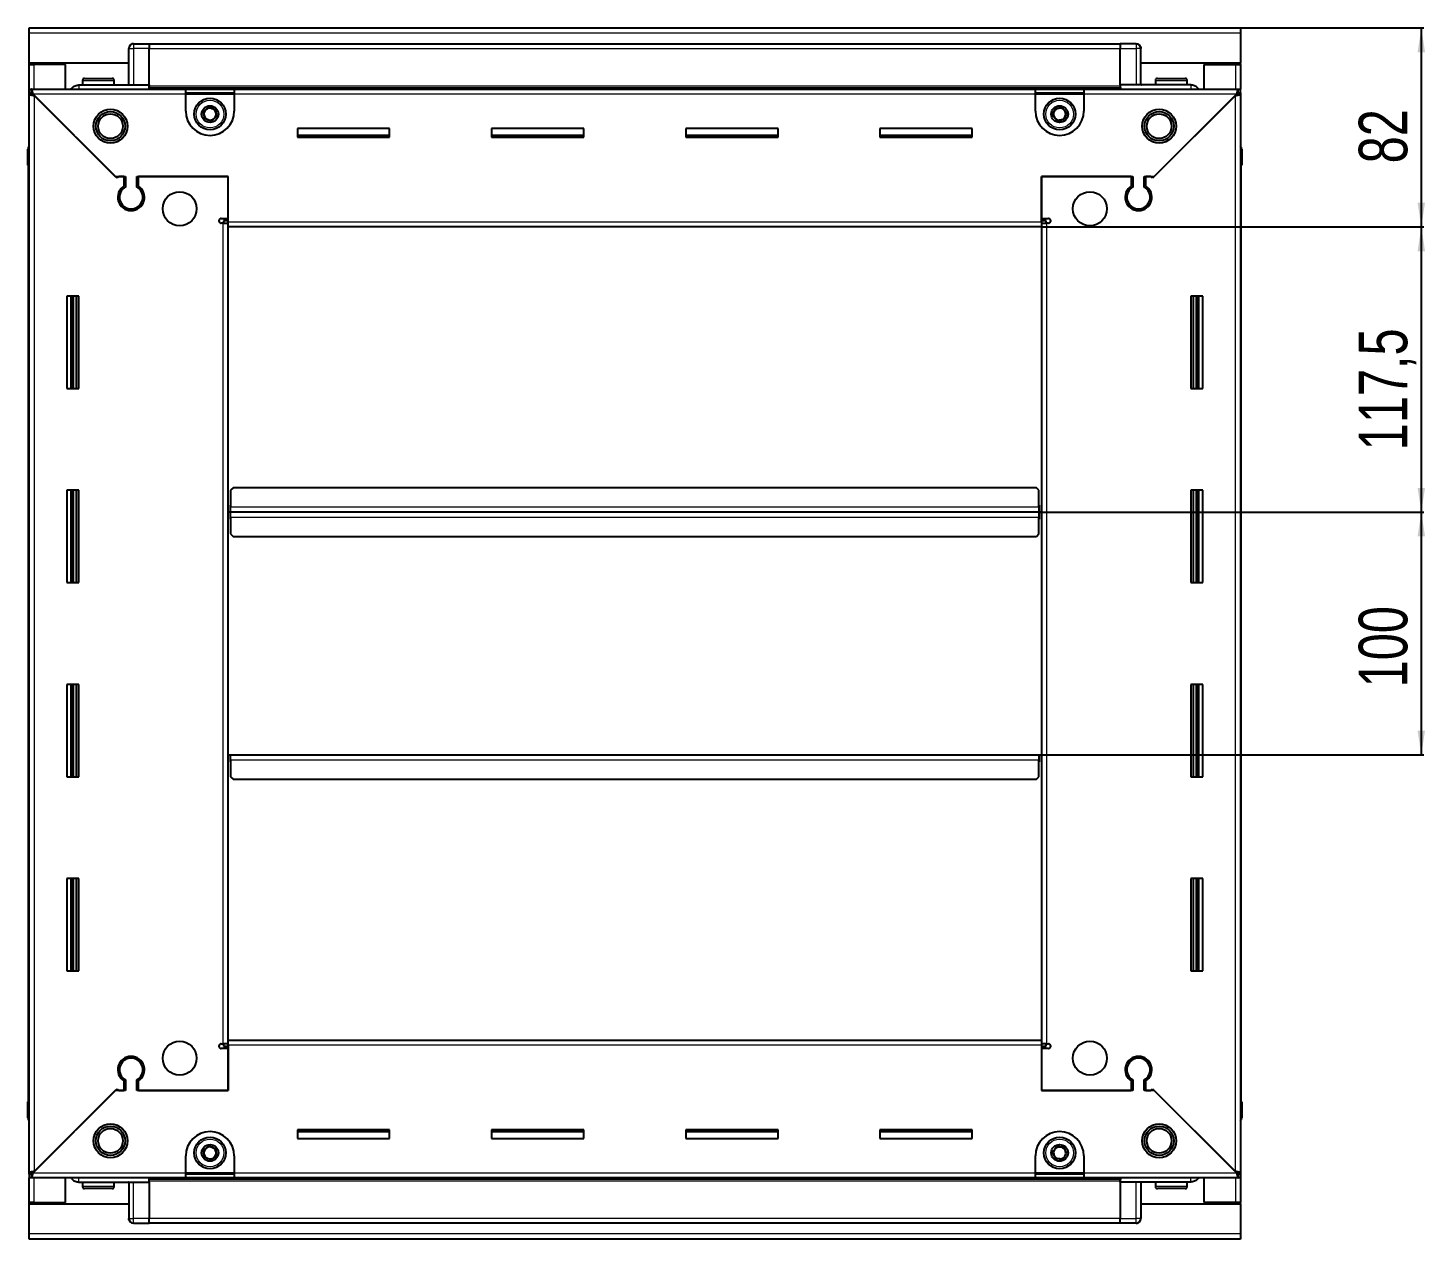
# Model space of a CAD drawing. Header units: millimetres. Extents: x 927 to 3772, y -669 to 1535.
# Drawn here: x 3196 to 3772, y 899 to 1398 of the extents above; entities that cross this region are included whole.
import ezdxf

# ---------------------------------------------------------------- set-up
doc = ezdxf.new("R2010")
doc.units = ezdxf.units.MM
doc.layers.add('FORMAT', color=7, linetype='Continuous')
doc.styles.add('SLDTEXTSTYLE0', font='TXT', dxfattribs={"width": 0.75})
doc.dimstyles.new('SLDDIMSTYLE0', dxfattribs={"dimtxt": 20, "dimasz": 10, "dimexe": 0, "dimexo": 0.0625, "dimgap": 5, "dimtad": 2, "dimdec": 1, "dimrnd": 1e-09, "dimzin": 12, "dimdsep": 46, "dimtxsty": 'SLDTEXTSTYLE0', "dimsah": 1, "dimcen": 0.09, "dimadec": 0, "dimazin": 3, "dimtfac": 1, "dimtofl": 0, "dimtmove": 0, "dimatfit": 3, "dimfxl": 0, "dimfrac": 2, "dimtolj": 1, "dimtzin": 12, "dimarcsym": 0})

# ---------------------------------------------------------------- blocks, each defined once
blk = doc.blocks.new('_D_5')
at = {"layer": 'FORMAT'}
for p, q in [((3695.59, 1397.66), (3771.08, 1397.66)), ((3770.08, 1397.66), (3770.08, 1315.66)), ((3613.59, 1315.66), (3771.08, 1315.66))]:
    blk.add_line(p, q, dxfattribs=at)
for points in [[(3770.08, 1397.66), (3768.54, 1387.66), (3771.62, 1387.66)], [(3770.08, 1315.66), (3771.62, 1325.66), (3768.54, 1325.66)]]:
    blk.add_solid(points, dxfattribs=at)
at = {"layer": 'FORMAT', "insert": (3744.3, 1341.88), "char_height": 20, "attachment_point": 1, "rotation": 90, "style": 'SLDTEXTSTYLE0'}
blk.add_mtext('82', dxfattribs=at)
blk = doc.blocks.new('_D_6')
at = {"layer": 'FORMAT'}
for p, q in [((3613.59, 1315.66), (3771.08, 1315.66)), ((3770.08, 1315.66), (3770.08, 1198.16)), ((3612.59, 1198.16), (3771.08, 1198.16))]:
    blk.add_line(p, q, dxfattribs=at)
for points in [[(3770.08, 1315.66), (3768.54, 1305.66), (3771.62, 1305.66)], [(3770.08, 1198.16), (3771.62, 1208.16), (3768.54, 1208.16)]]:
    blk.add_solid(points, dxfattribs=at)
at = {"layer": 'FORMAT', "insert": (3744.3, 1223.66), "char_height": 20, "attachment_point": 1, "rotation": 90, "style": 'SLDTEXTSTYLE0'}
blk.add_mtext('117,5', dxfattribs=at)
blk = doc.blocks.new('_D_7')
at = {"layer": 'FORMAT'}
for p, q in [((3612.59, 1198.16), (3771.08, 1198.16)), ((3770.08, 1198.16), (3770.08, 1098.16)), ((3612.59, 1098.16), (3771.08, 1098.16))]:
    blk.add_line(p, q, dxfattribs=at)
for points in [[(3770.08, 1198.16), (3768.54, 1188.16), (3771.62, 1188.16)], [(3770.08, 1098.16), (3771.62, 1108.16), (3768.54, 1108.16)]]:
    blk.add_solid(points, dxfattribs=at)
at = {"layer": 'FORMAT', "insert": (3744.3, 1125.99), "char_height": 20, "attachment_point": 1, "rotation": 90, "style": 'SLDTEXTSTYLE0'}
blk.add_mtext('100', dxfattribs=at)

msp = doc.modelspace()

# ---------------------------------------------------------------- linework, layer by layer
at = {"color": 7, "linetype": 'Continuous', "lineweight": 25}
for p, q in [((3196.58, 1395.56), (3196.58, 1397.66)), ((3196.58, 1397.66), (3695.58, 1397.66)), ((3196.58, 1383.16), (3196.58, 1395.56)), ((3695.58, 1397.66), (3695.58, 1395.56)), ((3695.58, 1395.56), (3695.58, 1383.16)), ((3237.58, 1374.16), (3237.58, 1389.16)), ((3238.26, 1390.66), (3238.26, 1390.66)), ((3239.58, 1391.16), (3246.08, 1391.16)), ((3239.58, 1391.16), (3246.08, 1391.16)), ((3246.08, 1391.16), (3246.08, 1391.16)), ((3246.08, 1391.16), (3246.08, 1391.16)), ((3246.08, 1391.16), (3246.08, 1389.16)), ((3646.08, 1391.01), (3246.08, 1391.01)), ((3246.08, 1374.16), (3246.08, 1389.16)), ((3646.08, 1391.16), (3646.08, 1391.16)), ((3652.58, 1391.16), (3646.08, 1391.16)), ((3652.58, 1391.16), (3646.08, 1391.16)), ((3646.08, 1391.16), (3646.08, 1389.16)), ((3646.08, 1374.16), (3646.08, 1389.16)), ((3654.58, 1389.16), (3654.58, 1389.16)), ((3654.58, 1374.16), (3654.58, 1389.16)), ((3237.58, 1383.16), (3196.58, 1383.16)), ((3196.58, 1382.66), (3196.58, 1383.16)), ((3196.58, 1372.41), (3196.58, 1382.66)), ((3196.58, 1382.66), (3198.68, 1382.66)), ((3198.08, 1382.66), (3198.08, 1383.16)), ((3211.58, 1382.66), (3198.68, 1382.66)), ((3211.58, 1372.41), (3211.58, 1382.66)), ((3695.58, 1383.16), (3654.58, 1383.16)), ((3680.58, 1382.66), (3693.48, 1382.66)), ((3680.58, 1372.41), (3680.58, 1382.66)), ((3693.48, 1382.66), (3695.58, 1382.66)), ((3694.08, 1382.66), (3694.08, 1383.16)), ((3695.58, 1382.66), (3695.58, 1383.16)), ((3695.58, 1382.66), (3695.58, 1372.41)), ((3218.58, 1376.06), (3218.58, 1374.16)), ((3219.38, 1376.86), (3230.78, 1376.86)), ((3231.58, 1374.16), (3231.58, 1376.06)), ((3660.58, 1376.06), (3660.58, 1374.16)), ((3661.38, 1376.86), (3672.78, 1376.86)), ((3673.58, 1374.16), (3673.58, 1376.06)), ((3196.58, 1370.91), (3196.58, 1372.41)), ((3196.58, 1372.41), (3197.58, 1372.41)), ((3196.58, 1370.41), (3196.58, 1370.91)), ((3196.58, 1370.91), (3197.58, 1370.91)), ((3196.58, 925.91), (3196.58, 1370.41)), ((3198.08, 1370.41), (3196.58, 1370.41)), ((3197.58, 1370.91), (3197.58, 1372.41)), ((3197.58, 1372.41), (3261.08, 1372.41)), ((3198.18, 1370.31), (3232.08, 1336.41)), ((3232.78, 1335.71), (3198.68, 1369.81)), ((3217.08, 1374.16), (3246.08, 1374.16)), ((3246.01, 1372.41), (3246.08, 1374.13)), ((3246.08, 1374.16), (3246.08, 1373.66)), ((3246.08, 1373.01), (3646.08, 1373.01)), ((3261.08, 1370.31), (3261.08, 1372.41)), ((3261.08, 1372.41), (3281.08, 1372.41)), ((3261.08, 1370.91), (3281.08, 1370.91)), ((3261.08, 1363.41), (3261.08, 1370.31)), ((3281.08, 1372.41), (3611.08, 1372.41)), ((3281.08, 1372.41), (3281.08, 1370.31)), ((3281.08, 1370.31), (3281.08, 1363.41)), ((3611.08, 1370.31), (3611.08, 1372.41)), ((3611.08, 1372.41), (3631.08, 1372.41)), ((3611.08, 1370.91), (3631.08, 1370.91)), ((3611.08, 1363.41), (3611.08, 1370.31)), ((3631.08, 1372.41), (3694.58, 1372.41)), ((3631.08, 1372.41), (3631.08, 1370.31)), ((3631.08, 1370.31), (3631.08, 1363.41)), ((3646.08, 1374.16), (3646.08, 1373.66)), ((3675.08, 1374.16), (3646.08, 1374.16)), ((3646.08, 1374.13), (3646.16, 1372.41)), ((3693.48, 1369.81), (3659.38, 1335.71)), ((3660.08, 1336.41), (3693.98, 1370.31)), ((3694.08, 1370.41), (3695.58, 1370.41)), ((3694.58, 1370.91), (3694.58, 1372.41)), ((3694.58, 1372.41), (3695.58, 1372.41)), ((3694.58, 1370.91), (3695.58, 1370.91)), ((3695.58, 1370.91), (3695.58, 1372.41)), ((3695.58, 1370.91), (3695.58, 1370.41)), ((3695.58, 1370.41), (3695.58, 925.91)), ((3345.08, 1356.16), (3307.08, 1356.16)), ((3307.08, 1356.16), (3307.08, 1352.66)), ((3345.08, 1353.41), (3307.08, 1353.41)), ((3307.08, 1352.66), (3345.08, 1352.66)), ((3345.08, 1352.66), (3345.08, 1356.16)), ((3425.08, 1356.16), (3387.08, 1356.16)), ((3387.08, 1356.16), (3387.08, 1352.66)), ((3425.08, 1353.41), (3387.08, 1353.41)), ((3387.08, 1352.66), (3425.08, 1352.66)), ((3425.08, 1352.66), (3425.08, 1356.16)), ((3505.08, 1356.16), (3467.08, 1356.16)), ((3467.08, 1356.16), (3467.08, 1352.66)), ((3505.08, 1353.41), (3467.08, 1353.41)), ((3467.08, 1352.66), (3505.08, 1352.66)), ((3505.08, 1352.66), (3505.08, 1356.16)), ((3585.08, 1356.16), (3547.08, 1356.16)), ((3547.08, 1356.16), (3547.08, 1352.66)), ((3585.08, 1353.41), (3547.08, 1353.41)), ((3547.08, 1352.66), (3585.08, 1352.66)), ((3585.08, 1352.66), (3585.08, 1356.16)), ((3196.08, 1347.66), (3196.08, 1341.16)), ((3196.08, 1341.16), (3196.08, 1347.66)), ((3695.58, 1348.98), (3695.58, 1348.98)), ((3696.08, 1347.66), (3696.08, 1341.16)), ((3696.08, 1341.16), (3696.08, 1347.66)), ((3196.08, 1341.16), (3196.08, 1341.16)), ((3196.58, 1341.16), (3196.08, 1341.16)), ((3196.23, 1341.16), (3196.23, 955.16)), ((3695.58, 1341.16), (3696.08, 1341.16)), ((3695.93, 955.16), (3695.93, 1341.16)), ((3696.08, 1341.16), (3696.08, 1341.16)), ((3696.08, 1341.16), (3696.08, 1341.16)), ((3232.08, 1336.41), (3236.28, 1336.41)), ((3233.48, 1336.41), (3232.78, 1335.71)), ((3235.58, 1336.41), (3233.48, 1336.41)), ((3235.58, 1336.41), (3235.58, 1332.52)), ((3236.28, 1336.41), (3236.28, 1332.12)), ((3240.88, 1336.41), (3278.58, 1336.41)), ((3240.88, 1332.12), (3240.88, 1336.41)), ((3241.58, 1332.52), (3241.58, 1336.41)), ((3278.58, 1336.41), (3241.58, 1336.41)), ((3278.58, 1317.76), (3278.58, 1336.41)), ((3278.58, 1319.16), (3278.58, 1336.41)), ((3613.58, 1336.41), (3651.28, 1336.41)), ((3613.58, 1317.76), (3613.58, 1336.41)), ((3613.58, 1336.41), (3613.58, 1319.16)), ((3650.58, 1336.41), (3613.58, 1336.41)), ((3650.58, 1336.41), (3650.58, 1332.52)), ((3651.28, 1336.41), (3651.28, 1332.12)), ((3655.88, 1336.41), (3660.08, 1336.41)), ((3655.88, 1332.12), (3655.88, 1336.41)), ((3658.68, 1336.41), (3656.58, 1336.41)), ((3656.58, 1332.52), (3656.58, 1336.41)), ((3659.38, 1335.71), (3658.68, 1336.41)), ((3236.58, 1323.55), (3236.58, 1322.79)), ((3275.73, 1319.16), (3278.58, 1319.16)), ((3278.58, 1318.16), (3276.58, 1318.16)), ((3276.58, 1318.16), (3276.58, 1317.16)), ((3613.58, 1319.16), (3616.43, 1319.16)), ((3615.58, 1318.16), (3613.58, 1318.16)), ((3615.58, 1317.16), (3615.58, 1318.16)), ((3655.58, 1323.55), (3655.58, 1322.79)), ((3276.48, 1317.16), (3275.73, 1317.16)), ((3276.48, 1317.16), (3278.58, 1317.16)), ((3278.58, 1315.66), (3278.58, 1317.76)), ((3613.58, 1315.66), (3278.58, 1315.66)), ((3278.58, 980.66), (3278.58, 1315.66)), ((3613.58, 1317.76), (3613.58, 1315.66)), ((3613.58, 1317.16), (3615.68, 1317.16)), ((3613.58, 1315.66), (3613.58, 980.66)), ((3616.43, 1317.16), (3615.68, 1317.16)), ((3217.08, 1287.16), (3212.08, 1287.16)), ((3212.08, 1287.16), (3212.08, 1249.16)), ((3214.23, 1249.16), (3214.23, 1287.16)), ((3216.02, 1249.16), (3216.02, 1287.16)), ((3216.06, 1249.16), (3216.06, 1287.16)), ((3217.08, 1249.16), (3217.08, 1287.16)), ((3675.08, 1287.16), (3675.08, 1249.16)), ((3680.08, 1287.16), (3675.08, 1287.16)), ((3676.1, 1287.16), (3676.1, 1249.16)), ((3676.14, 1287.16), (3676.14, 1249.16)), ((3677.93, 1287.16), (3677.93, 1249.16)), ((3680.08, 1249.16), (3680.08, 1287.16)), ((3212.08, 1249.16), (3217.08, 1249.16)), ((3675.08, 1249.16), (3680.08, 1249.16)), ((3217.08, 1207.16), (3212.08, 1207.16)), ((3212.08, 1207.16), (3212.08, 1169.16)), ((3214.23, 1169.16), (3214.23, 1207.16)), ((3216.02, 1169.16), (3216.02, 1207.16)), ((3216.06, 1169.16), (3216.06, 1207.16)), ((3217.08, 1169.16), (3217.08, 1207.16)), ((3280.58, 1208.16), (3279.58, 1207.16)), ((3279.58, 1207.16), (3279.58, 1200.26)), ((3611.58, 1208.16), (3280.58, 1208.16)), ((3612.58, 1207.16), (3611.58, 1208.16)), ((3612.58, 1200.26), (3612.58, 1207.16)), ((3675.08, 1207.16), (3675.08, 1169.16)), ((3680.08, 1207.16), (3675.08, 1207.16)), ((3676.1, 1207.16), (3676.1, 1169.16)), ((3676.14, 1207.16), (3676.14, 1169.16)), ((3677.93, 1207.16), (3677.93, 1169.16)), ((3680.08, 1169.16), (3680.08, 1207.16)), ((3279.33, 1198.16), (3278.58, 1198.16)), ((3279.58, 1201.01), (3279.33, 1201.01)), ((3279.33, 1201.01), (3279.33, 1198.16)), ((3279.33, 1198.16), (3279.33, 1195.31)), ((3279.58, 1198.16), (3279.58, 1200.26)), ((3612.58, 1198.16), (3279.58, 1198.16)), ((3279.58, 1196.06), (3279.58, 1198.16)), ((3612.83, 1201.01), (3612.58, 1201.01)), ((3612.58, 1200.26), (3612.58, 1198.16)), ((3612.58, 1198.16), (3612.58, 1196.06)), ((3612.83, 1198.16), (3612.83, 1201.01)), ((3613.58, 1198.16), (3612.83, 1198.16)), ((3612.83, 1195.31), (3612.83, 1198.16)), ((3279.33, 1195.31), (3279.58, 1195.31)), ((3279.58, 1196.06), (3279.58, 1189.16)), ((3612.58, 1189.16), (3612.58, 1196.06)), ((3612.58, 1195.31), (3612.83, 1195.31)), ((3279.58, 1189.16), (3280.58, 1188.16)), ((3280.58, 1188.16), (3611.58, 1188.16)), ((3611.58, 1188.16), (3612.58, 1189.16)), ((3212.08, 1169.16), (3217.08, 1169.16)), ((3675.08, 1169.16), (3680.08, 1169.16)), ((3217.08, 1127.16), (3212.08, 1127.16)), ((3212.08, 1127.16), (3212.08, 1089.16)), ((3214.23, 1089.16), (3214.23, 1127.16)), ((3216.02, 1089.16), (3216.02, 1127.16)), ((3216.06, 1089.16), (3216.06, 1127.16)), ((3217.08, 1089.16), (3217.08, 1127.16)), ((3675.08, 1127.16), (3675.08, 1089.16)), ((3680.08, 1127.16), (3675.08, 1127.16)), ((3676.1, 1127.16), (3676.1, 1089.16)), ((3676.14, 1127.16), (3676.14, 1089.16)), ((3677.93, 1127.16), (3677.93, 1089.16)), ((3680.08, 1089.16), (3680.08, 1127.16)), ((3278.58, 1098.16), (3279.33, 1098.16)), ((3279.33, 1098.16), (3279.33, 1095.31)), ((3279.33, 1095.31), (3279.58, 1095.31)), ((3279.58, 1098.16), (3612.58, 1098.16)), ((3279.58, 1096.06), (3279.58, 1098.16)), ((3279.58, 1096.06), (3279.58, 1089.16)), ((3612.58, 1098.16), (3612.58, 1096.06)), ((3612.58, 1089.16), (3612.58, 1096.06)), ((3612.58, 1095.31), (3612.83, 1095.31)), ((3612.83, 1095.31), (3612.83, 1098.16)), ((3612.83, 1098.16), (3613.58, 1098.16)), ((3212.08, 1089.16), (3217.08, 1089.16)), ((3279.58, 1089.16), (3280.58, 1088.16)), ((3280.58, 1088.16), (3611.58, 1088.16)), ((3611.58, 1088.16), (3612.58, 1089.16)), ((3675.08, 1089.16), (3680.08, 1089.16)), ((3217.08, 1047.16), (3212.08, 1047.16)), ((3212.08, 1047.16), (3212.08, 1009.16)), ((3214.23, 1009.16), (3214.23, 1047.16)), ((3216.02, 1009.16), (3216.02, 1047.16)), ((3216.06, 1009.16), (3216.06, 1047.16)), ((3217.08, 1009.16), (3217.08, 1047.16)), ((3675.08, 1047.16), (3675.08, 1009.16)), ((3680.08, 1047.16), (3675.08, 1047.16)), ((3676.1, 1047.16), (3676.1, 1009.16)), ((3676.14, 1047.16), (3676.14, 1009.16)), ((3677.93, 1047.16), (3677.93, 1009.16)), ((3680.08, 1009.16), (3680.08, 1047.16)), ((3212.08, 1009.16), (3217.08, 1009.16)), ((3675.08, 1009.16), (3680.08, 1009.16)), ((3275.73, 979.16), (3276.48, 979.16)), ((3278.58, 979.16), (3276.48, 979.16)), ((3276.58, 979.16), (3276.58, 978.16)), ((3278.58, 978.56), (3278.58, 980.66)), ((3278.58, 980.66), (3613.58, 980.66)), ((3278.58, 978.56), (3278.58, 959.91)), ((3613.58, 980.66), (3613.58, 978.56)), ((3615.68, 979.16), (3613.58, 979.16)), ((3613.58, 978.56), (3613.58, 959.91)), ((3615.58, 978.16), (3615.58, 979.16)), ((3615.68, 979.16), (3616.43, 979.16)), ((3236.58, 973.53), (3236.58, 972.77)), ((3278.58, 977.16), (3275.73, 977.16)), ((3276.58, 978.16), (3278.58, 978.16)), ((3278.58, 959.91), (3278.58, 977.16)), ((3613.58, 978.16), (3615.58, 978.16)), ((3613.58, 977.16), (3613.58, 959.91)), ((3616.43, 977.16), (3613.58, 977.16)), ((3655.58, 973.53), (3655.58, 972.77)), ((3235.58, 963.8), (3235.58, 959.91)), ((3236.28, 964.2), (3236.28, 959.91)), ((3240.88, 959.91), (3240.88, 964.2)), ((3241.58, 959.91), (3241.58, 963.8)), ((3650.58, 963.8), (3650.58, 959.91)), ((3651.28, 964.2), (3651.28, 959.91)), ((3655.88, 959.91), (3655.88, 964.2)), ((3656.58, 959.91), (3656.58, 963.8)), ((3232.08, 959.91), (3198.18, 926.01)), ((3198.68, 926.51), (3232.78, 960.61)), ((3236.28, 959.91), (3232.08, 959.91)), ((3232.78, 960.61), (3233.48, 959.91)), ((3233.48, 959.91), (3235.58, 959.91)), ((3278.58, 959.91), (3240.88, 959.91)), ((3241.58, 959.91), (3278.58, 959.91)), ((3651.28, 959.91), (3613.58, 959.91)), ((3613.58, 959.91), (3650.58, 959.91)), ((3660.08, 959.91), (3655.88, 959.91)), ((3656.58, 959.91), (3658.68, 959.91)), ((3658.68, 959.91), (3659.38, 960.61)), ((3659.38, 960.61), (3693.48, 926.51)), ((3693.98, 926.01), (3660.08, 959.91)), ((3196.08, 948.66), (3196.08, 955.16)), ((3196.08, 955.16), (3196.08, 955.16)), ((3196.08, 955.16), (3196.08, 955.16)), ((3196.08, 955.16), (3196.08, 948.66)), ((3196.58, 955.16), (3196.08, 955.16)), ((3695.58, 955.16), (3696.08, 955.16)), ((3696.08, 955.16), (3696.08, 955.16)), ((3696.08, 948.66), (3696.08, 955.16)), ((3696.08, 955.16), (3696.08, 948.66)), ((3196.58, 947.34), (3196.58, 947.34)), ((3345.08, 943.66), (3307.08, 943.66)), ((3307.08, 943.66), (3307.08, 940.16)), ((3307.08, 942.91), (3345.08, 942.91)), ((3307.08, 940.16), (3345.08, 940.16)), ((3345.08, 940.16), (3345.08, 943.66)), ((3425.08, 943.66), (3387.08, 943.66)), ((3387.08, 943.66), (3387.08, 940.16)), ((3387.08, 942.91), (3425.08, 942.91)), ((3387.08, 940.16), (3425.08, 940.16)), ((3425.08, 940.16), (3425.08, 943.66)), ((3505.08, 943.66), (3467.08, 943.66)), ((3467.08, 943.66), (3467.08, 940.16)), ((3467.08, 942.91), (3505.08, 942.91)), ((3467.08, 940.16), (3505.08, 940.16)), ((3505.08, 940.16), (3505.08, 943.66)), ((3585.08, 943.66), (3547.08, 943.66)), ((3547.08, 943.66), (3547.08, 940.16)), ((3547.08, 942.91), (3585.08, 942.91)), ((3547.08, 940.16), (3585.08, 940.16)), ((3585.08, 940.16), (3585.08, 943.66)), ((3261.08, 926.01), (3261.08, 932.91)), ((3281.08, 932.91), (3281.08, 926.01)), ((3611.08, 926.01), (3611.08, 932.91)), ((3631.08, 932.91), (3631.08, 926.01)), ((3196.58, 925.41), (3196.58, 925.91)), ((3198.08, 925.91), (3196.58, 925.91)), ((3196.58, 925.41), (3196.58, 923.91)), ((3197.58, 925.41), (3196.58, 925.41)), ((3196.58, 913.66), (3196.58, 923.91)), ((3197.58, 923.91), (3196.58, 923.91)), ((3197.58, 925.41), (3197.58, 923.91)), ((3261.08, 923.91), (3197.58, 923.91)), ((3211.58, 913.66), (3211.58, 923.91)), ((3217.08, 922.16), (3246.08, 922.16)), ((3218.58, 922.16), (3218.58, 920.26)), ((3231.58, 920.26), (3231.58, 922.16)), ((3237.58, 922.16), (3237.58, 907.16)), ((3246.08, 922.19), (3246.01, 923.91)), ((3646.08, 923.31), (3246.08, 923.31)), ((3246.08, 922.16), (3246.08, 922.66)), ((3246.08, 922.16), (3246.08, 907.16)), ((3261.08, 923.91), (3261.08, 926.01)), ((3281.08, 925.41), (3261.08, 925.41)), ((3281.08, 923.91), (3261.08, 923.91)), ((3281.08, 926.01), (3281.08, 923.91)), ((3611.08, 923.91), (3281.08, 923.91)), ((3611.08, 923.91), (3611.08, 926.01)), ((3631.08, 925.41), (3611.08, 925.41)), ((3631.08, 923.91), (3611.08, 923.91)), ((3631.08, 926.01), (3631.08, 923.91)), ((3694.58, 923.91), (3631.08, 923.91)), ((3646.16, 923.91), (3646.08, 922.19)), ((3646.08, 922.16), (3646.08, 922.66)), ((3675.08, 922.16), (3646.08, 922.16)), ((3646.08, 922.16), (3646.08, 907.16)), ((3654.58, 922.16), (3654.58, 907.16)), ((3660.58, 922.16), (3660.58, 920.26)), ((3673.58, 920.26), (3673.58, 922.16)), ((3680.58, 913.66), (3680.58, 923.91)), ((3694.08, 925.91), (3695.58, 925.91)), ((3694.58, 925.41), (3694.58, 923.91)), ((3695.58, 925.41), (3694.58, 925.41)), ((3695.58, 923.91), (3694.58, 923.91)), ((3695.58, 925.91), (3695.58, 925.41)), ((3695.58, 925.41), (3695.58, 923.91)), ((3695.58, 923.91), (3695.58, 913.66)), ((3223.16, 919.46), (3219.38, 919.46)), ((3230.78, 919.46), (3223.16, 919.46)), ((3668.37, 919.46), (3661.38, 919.46)), ((3672.78, 919.46), (3668.37, 919.46)), ((3198.68, 913.66), (3196.58, 913.66)), ((3196.58, 913.16), (3196.58, 913.66)), ((3196.58, 900.76), (3196.58, 913.16)), ((3196.58, 913.16), (3237.58, 913.16)), ((3198.08, 913.16), (3198.08, 913.66)), ((3198.68, 913.66), (3211.58, 913.66)), ((3654.58, 913.16), (3695.58, 913.16)), ((3693.48, 913.66), (3680.58, 913.66)), ((3695.58, 913.66), (3693.48, 913.66)), ((3694.08, 913.16), (3694.08, 913.66)), ((3695.58, 913.16), (3695.58, 913.66)), ((3695.58, 913.16), (3695.58, 900.76)), ((3237.58, 907.16), (3237.58, 907.16)), ((3239.58, 905.16), (3246.08, 905.16)), ((3239.58, 905.16), (3246.08, 905.16)), ((3246.08, 905.16), (3246.08, 907.16)), ((3246.08, 905.31), (3646.08, 905.31)), ((3246.08, 905.16), (3246.08, 905.16)), ((3646.08, 905.16), (3646.08, 907.16)), ((3652.58, 905.16), (3646.08, 905.16)), ((3646.08, 905.16), (3646.08, 905.16)), ((3646.08, 905.16), (3646.08, 905.16)), ((3652.58, 905.16), (3646.08, 905.16)), ((3653.9, 905.66), (3653.9, 905.66)), ((3196.58, 898.66), (3196.58, 900.76)), ((3695.58, 898.66), (3196.58, 898.66)), ((3695.58, 900.76), (3695.58, 898.66))]:
    msp.add_line(p, q, dxfattribs=at)
at = {"color": 8, "linetype": 'Continuous', "lineweight": 18}
for p, q in [((3695.58, 1395.56), (3196.58, 1395.56)), ((3237.58, 1389.16), (3239.58, 1389.16)), ((3239.58, 1391.16), (3239.58, 1389.16)), ((3239.58, 1389.16), (3239.58, 1374.16)), ((3246.08, 1389.16), (3239.58, 1389.16)), ((3646.08, 1389.01), (3246.08, 1389.01)), ((3646.08, 1389.16), (3652.58, 1389.16)), ((3652.58, 1391.16), (3652.58, 1389.16)), ((3652.58, 1389.16), (3652.58, 1374.16)), ((3654.58, 1389.16), (3652.58, 1389.16)), ((3198.68, 1382.66), (3198.68, 1383.16)), ((3198.68, 1372.41), (3198.68, 1382.66)), ((3693.48, 1383.16), (3693.48, 1382.66)), ((3693.48, 1382.66), (3693.48, 1372.41)), ((3218.58, 1376.06), (3231.58, 1376.06)), ((3660.58, 1376.06), (3673.58, 1376.06)), ((3261.08, 1370.31), (3198.18, 1370.31)), ((3198.68, 1369.81), (3198.68, 926.51)), ((3646.08, 1373.66), (3246.08, 1373.66)), ((3646.08, 1372.42), (3246.08, 1372.42)), ((3261.08, 1370.31), (3281.08, 1370.31)), ((3611.08, 1370.31), (3281.08, 1370.31)), ((3611.08, 1370.31), (3631.08, 1370.31)), ((3693.98, 1370.31), (3631.08, 1370.31)), ((3693.48, 926.51), (3693.48, 1369.81)), ((3196.58, 1347.66), (3196.08, 1347.66)), ((3695.58, 1347.66), (3696.08, 1347.66)), ((3276.48, 979.16), (3276.48, 1317.16)), ((3278.58, 1317.76), (3613.58, 1317.76)), ((3615.68, 1317.16), (3615.68, 979.16)), ((3213.58, 1287.16), (3213.58, 1249.16)), ((3214.82, 1287.16), (3214.82, 1249.16)), ((3677.34, 1249.16), (3677.34, 1287.16)), ((3678.58, 1249.16), (3678.58, 1287.16)), ((3213.58, 1207.16), (3213.58, 1169.16)), ((3214.82, 1207.16), (3214.82, 1169.16)), ((3677.34, 1169.16), (3677.34, 1207.16)), ((3678.58, 1169.16), (3678.58, 1207.16)), ((3612.58, 1200.26), (3279.58, 1200.26)), ((3279.58, 1196.06), (3612.58, 1196.06)), ((3213.58, 1127.16), (3213.58, 1089.16)), ((3214.82, 1127.16), (3214.82, 1089.16)), ((3677.34, 1089.16), (3677.34, 1127.16)), ((3678.58, 1089.16), (3678.58, 1127.16)), ((3279.58, 1096.06), (3612.58, 1096.06)), ((3213.58, 1047.16), (3213.58, 1009.16)), ((3214.82, 1047.16), (3214.82, 1009.16)), ((3677.34, 1009.16), (3677.34, 1047.16)), ((3678.58, 1009.16), (3678.58, 1047.16)), ((3613.58, 978.56), (3278.58, 978.56)), ((3196.58, 948.66), (3196.08, 948.66)), ((3695.58, 948.66), (3696.08, 948.66)), ((3198.18, 926.01), (3261.08, 926.01)), ((3198.68, 913.66), (3198.68, 923.91)), ((3239.58, 907.16), (3239.58, 922.16)), ((3246.08, 923.89), (3646.08, 923.89)), ((3246.08, 922.66), (3646.08, 922.66)), ((3281.08, 926.01), (3261.08, 926.01)), ((3281.08, 926.01), (3611.08, 926.01)), ((3631.08, 926.01), (3611.08, 926.01)), ((3631.08, 926.01), (3693.98, 926.01)), ((3652.58, 907.16), (3652.58, 922.16)), ((3693.48, 923.91), (3693.48, 913.66)), ((3222.88, 920.26), (3218.58, 920.26)), ((3231.58, 920.26), (3222.88, 920.26)), ((3668.55, 920.26), (3660.58, 920.26)), ((3673.58, 920.26), (3668.55, 920.26)), ((3198.68, 913.16), (3198.68, 913.66)), ((3693.48, 913.66), (3693.48, 913.16)), ((3237.58, 907.16), (3239.58, 907.16)), ((3246.08, 907.16), (3239.58, 907.16)), ((3239.58, 905.16), (3239.58, 907.16)), ((3246.08, 907.31), (3646.08, 907.31)), ((3646.08, 907.16), (3652.58, 907.16)), ((3654.58, 907.16), (3652.58, 907.16)), ((3652.58, 905.16), (3652.58, 907.16)), ((3695.58, 900.76), (3196.58, 900.76))]:
    msp.add_line(p, q, dxfattribs=at)
at = {"color": 7, "linetype": 'Continuous', "lineweight": 25, "flags": 128}
for points in [[(3654.43, 1389.91), (3654.54, 1389.55), (3654.58, 1389.16)], [(3237.73, 906.41), (3237.62, 906.77), (3237.58, 907.16)]]:
    msp.add_lwpolyline(points, dxfattribs=at)
at = {"color": 7, "linetype": 'Continuous', "lineweight": 25}
for centre, radius in [((3230.08, 1357.16), 7), ((3271.08, 1362.16), 6.5), ((3271.08, 1362.16), 3.46), ((3621.08, 1362.16), 6.5), ((3621.08, 1362.16), 3.46), ((3662.08, 1357.16), 7), ((3230.08, 1357.16), 6.02), ((3230.08, 1357.16), 5.1), ((3662.08, 1357.16), 6.03), ((3662.08, 1357.16), 5.1), ((3258.58, 1323.16), 7), ((3633.58, 1323.16), 7), ((3258.58, 973.16), 7), ((3633.58, 973.16), 7), ((3230.08, 939.16), 7), ((3230.08, 939.16), 6.03), ((3230.08, 939.16), 5.1), ((3662.08, 939.16), 7), ((3662.08, 939.16), 6.03), ((3662.08, 939.16), 5.1), ((3271.08, 934.16), 6.5), ((3621.08, 934.16), 6.5), ((3271.08, 934.16), 3.46), ((3621.08, 934.16), 3.46)]:
    msp.add_circle(centre, radius, dxfattribs=at)
at = {"color": 8, "linetype": 'Continuous', "lineweight": 18}
for centre in [(3271.08, 1362.16), (3621.08, 1362.16), (3271.08, 934.16), (3621.08, 934.16)]:
    msp.add_circle(centre, 5.7, dxfattribs=at)
at = {"color": 7, "linetype": 'Continuous', "lineweight": 25}
for centre, radius, start, end in [((3239.58, 1389.16), 2, 90, 180), ((3239.58, 1389.16), 2, 123.94202, 131.40962), ((3239.58, 1389.16), 2, 90, 108.58003), ((3652.58, 1389.16), 2, 0, 90), ((3219.38, 1376.06), 0.8, 90, 180), ((3230.78, 1376.06), 0.8, 0, 90), ((3661.38, 1376.06), 0.8, 90, 180), ((3672.78, 1376.06), 0.8, 0, 90), ((3237.38, 1374.36), 0.2, 270, 0), ((3654.78, 1374.36), 0.2, 180, 270), ((3271.08, 1362.16), 2.5, 74.01559, 134.01559), ((3271.08, 1362.16), 2.5, 14.01559, 74.01559), ((3621.08, 1362.16), 2.5, 100.11158, 160.11158), ((3621.08, 1362.16), 2.5, 40.11158, 100.11158), ((3271.08, 1363.41), 10, 180, 270), ((3271.08, 1362.16), 2.5, 134.01559, 194.01559), ((3271.08, 1362.16), 2.5, 194.01559, 254.01559), ((3271.08, 1362.16), 2.5, 254.01559, 314.01559), ((3271.08, 1363.41), 10, 270, 0), ((3271.08, 1362.16), 2.5, 314.01559, 14.01559), ((3621.08, 1363.41), 10, 180, 270), ((3621.08, 1362.16), 2.5, 160.11158, 220.11158), ((3621.08, 1362.16), 2.5, 220.11158, 280.11158), ((3621.08, 1363.41), 10, 270, 0), ((3621.08, 1362.16), 2.5, 280.11158, 340.11158), ((3621.08, 1362.16), 2.5, 340.11158, 40.11158), ((3198.08, 1347.66), 2, 138.57492, 180), ((3198.08, 1347.66), 2, 138.59038, 180), ((3694.08, 1347.66), 2, 0, 41.39416), ((3238.58, 1327.91), 5.5, 123.05573, 56.94427), ((3238.58, 1327.91), 4.8, 118.63099, 61.36901), ((3653.58, 1327.91), 5.5, 123.05573, 56.94427), ((3653.58, 1327.91), 4.8, 118.63099, 61.36901), ((3275.73, 1318.16), 1, 90, 270), ((3616.43, 1318.16), 1, 270, 90), ((3275.73, 978.16), 1, 90, 270), ((3616.43, 978.16), 1, 270, 90), ((3238.58, 968.41), 5.5, 303.05573, 236.94427), ((3238.58, 968.41), 4.8, 298.63099, 241.36901), ((3653.58, 968.41), 5.5, 303.05573, 236.94427), ((3653.58, 968.41), 4.8, 298.63099, 241.36901), ((3198.08, 948.66), 2, 180, 199.56674), ((3198.08, 948.66), 2, 180, 221.39416), ((3198.08, 948.66), 2, 213.78451, 221.40962), ((3694.08, 948.66), 2, 318.59038, 0), ((3271.08, 932.91), 10, 90, 180), ((3271.08, 932.91), 10, 0, 90), ((3621.08, 932.91), 10, 90, 180), ((3621.08, 932.91), 10, 0, 90), ((3271.08, 934.16), 2.5, 127.47401, 187.47401), ((3271.08, 934.16), 2.5, 187.47401, 247.47401), ((3271.08, 934.16), 2.5, 67.47401, 127.47401), ((3271.08, 934.16), 2.5, 7.47401, 67.47401), ((3271.08, 934.16), 2.5, 307.47401, 7.47401), ((3621.08, 934.16), 2.5, 147.04236, 207.04236), ((3621.08, 934.16), 2.5, 207.04236, 267.04236), ((3621.08, 934.16), 2.5, 87.04236, 147.04236), ((3621.08, 934.16), 2.5, 267.04236, 327.04236), ((3621.08, 934.16), 2.5, 27.04236, 87.04236), ((3621.08, 934.16), 2.5, 327.04236, 27.04236), ((3271.08, 934.16), 2.5, 247.47401, 307.47401), ((3237.38, 921.96), 0.2, 0, 90), ((3654.78, 921.96), 0.2, 90, 180), ((3219.38, 920.26), 0.8, 180, 270), ((3230.78, 920.26), 0.8, 270, 360), ((3661.38, 920.26), 0.8, 180, 270), ((3672.78, 920.26), 0.8, 270, 360), ((3239.58, 907.16), 2, 180, 270), ((3652.58, 907.16), 2, 270, 0), ((3652.58, 907.16), 2, 270, 288.58003), ((3652.58, 907.16), 2, 303.94202, 311.40962)]:
    msp.add_arc(centre, radius, start, end, dxfattribs=at)
for points, knots in [([(3196.58, 1370.41), (3196.61, 1370.36), (3196.66, 1370.27), (3197.05, 1370.14), (3197.61, 1370.01), (3198.19, 1369.9), (3198.55, 1369.83), (3198.68, 1369.81)], [0, 0, 0, 0, 0.230255, 0.448522, 0.666786, 0.88505, 1, 1, 1, 1]), ([(3198.18, 1370.31), (3198.13, 1370.56), (3198.04, 1371.06), (3197.91, 1371.7), (3197.78, 1372.16), (3197.67, 1372.38), (3197.6, 1372.4), (3197.58, 1372.41)], [0, 0, 0, 0, 0.230255, 0.448522, 0.666786, 0.88505, 1, 1, 1, 1]), ([(3213.87, 1372.41), (3213.99, 1372.61), (3214.37, 1373.26), (3215.53, 1373.97), (3216.56, 1374.09), (3217.08, 1374.16)], [0, 0, 0, 0, 0.18225, 0.591125, 1, 1, 1, 1]), ([(3246.08, 1374.16), (3246.08, 1374.12), (3246.08, 1374.05), (3246.08, 1373.43), (3246.08, 1372.87), (3246.08, 1372.49), (3246.08, 1372.48)], [0, 0, 0, 0, 0.330266, 0.660532, 0.990799, 1, 1, 1, 1]), ([(3646.08, 1374.16), (3646.08, 1374.12), (3646.08, 1374.05), (3646.08, 1373.43), (3646.08, 1372.87), (3646.08, 1372.49), (3646.08, 1372.48)], [0, 0, 0, 0, 0.330266, 0.660532, 0.990799, 1, 1, 1, 1]), ([(3678.3, 1372.41), (3678.18, 1372.61), (3677.79, 1373.26), (3676.63, 1373.97), (3675.6, 1374.09), (3675.08, 1374.16)], [0, 0, 0, 0, 0.1822499, 0.5911249, 1, 1, 1, 1]), ([(3693.48, 1369.81), (3693.73, 1369.85), (3694.23, 1369.94), (3694.87, 1370.08), (3695.33, 1370.21), (3695.55, 1370.32), (3695.57, 1370.39), (3695.58, 1370.41)], [0, 0, 0, 0, 0.230255, 0.448522, 0.666786, 0.88505, 1, 1, 1, 1]), ([(3694.58, 1372.41), (3694.53, 1372.38), (3694.44, 1372.33), (3694.31, 1371.94), (3694.18, 1371.38), (3694.07, 1370.8), (3694, 1370.43), (3693.98, 1370.31)], [0, 0, 0, 0, 0.230255, 0.448522, 0.666786, 0.88505, 1, 1, 1, 1]), ([(3268.31, 1362.95), (3268.68, 1363.31), (3269.37, 1363.98), (3270.06, 1364.65), (3270.38, 1364.96)], [0, 0, 0, 0, 0.534686, 1, 1, 1, 1]), ([(3270.38, 1364.96), (3270.88, 1364.82), (3271.8, 1364.55), (3272.73, 1364.29), (3273.16, 1364.16)], [0, 0, 0, 0, 0.534686, 1, 1, 1, 1]), ([(3273.16, 1364.16), (3273.19, 1364.04), (3273.33, 1363.46), (3273.57, 1362.5), (3273.77, 1361.7), (3273.86, 1361.36)], [0, 0, 0, 0, 0.1331247, 0.6370994, 1, 1, 1, 1]), ([(3618.24, 1361.65), (3618.28, 1361.77), (3618.48, 1362.33), (3618.82, 1363.27), (3619.1, 1364.04), (3619.22, 1364.37)], [0, 0, 0, 0, 0.133125, 0.637099, 1, 1, 1, 1]), ([(3619.22, 1364.37), (3619.73, 1364.46), (3620.68, 1364.63), (3621.62, 1364.79), (3622.06, 1364.87)], [0, 0, 0, 0, 0.5346859, 1, 1, 1, 1]), ([(3622.06, 1364.87), (3622.39, 1364.48), (3623.02, 1363.74), (3623.63, 1363.01), (3623.92, 1362.67)], [0, 0, 0, 0, 0.5346859, 1, 1, 1, 1]), ([(3269, 1360.15), (3268.92, 1360.49), (3268.72, 1361.29), (3268.48, 1362.25), (3268.34, 1362.83), (3268.31, 1362.95)], [0, 0, 0, 0, 0.362901, 0.866875, 1, 1, 1, 1]), ([(3271.78, 1359.36), (3271.28, 1359.5), (3270.36, 1359.77), (3269.43, 1360.03), (3269, 1360.15)], [0, 0, 0, 0, 0.534686, 1, 1, 1, 1]), ([(3273.86, 1361.36), (3273.48, 1361.01), (3272.79, 1360.34), (3272.1, 1359.67), (3271.78, 1359.36)], [0, 0, 0, 0, 0.534686, 1, 1, 1, 1]), ([(3620.1, 1359.44), (3619.77, 1359.84), (3619.14, 1360.58), (3618.53, 1361.31), (3618.24, 1361.65)], [0, 0, 0, 0, 0.534686, 1, 1, 1, 1]), ([(3622.94, 1359.95), (3622.43, 1359.86), (3621.48, 1359.69), (3620.54, 1359.52), (3620.1, 1359.44)], [0, 0, 0, 0, 0.534686, 1, 1, 1, 1]), ([(3623.92, 1362.67), (3623.81, 1362.34), (3623.53, 1361.57), (3623.19, 1360.63), (3622.98, 1360.07), (3622.94, 1359.95)], [0, 0, 0, 0, 0.362901, 0.866875, 1, 1, 1, 1]), ([(3268.41, 935.26), (3268.51, 935.34), (3268.99, 935.7), (3269.78, 936.31), (3270.43, 936.81), (3270.71, 937.02)], [0, 0, 0, 0, 0.133125, 0.637099, 1, 1, 1, 1]), ([(3268.79, 932.4), (3268.72, 932.91), (3268.6, 933.87), (3268.47, 934.82), (3268.41, 935.26)], [0, 0, 0, 0, 0.5346859, 1, 1, 1, 1]), ([(3271.46, 931.3), (3270.98, 931.49), (3270.09, 931.86), (3269.2, 932.23), (3268.79, 932.4)], [0, 0, 0, 0, 0.5346859, 1, 1, 1, 1]), ([(3270.71, 937.02), (3271.18, 936.82), (3272.07, 936.45), (3272.96, 936.09), (3273.37, 935.91)], [0, 0, 0, 0, 0.534686, 1, 1, 1, 1]), ([(3273.75, 933.05), (3273.47, 932.84), (3272.82, 932.34), (3272.03, 931.74), (3271.56, 931.37), (3271.46, 931.3)], [0, 0, 0, 0, 0.362901, 0.866875, 1, 1, 1, 1]), ([(3273.37, 935.91), (3273.44, 935.4), (3273.56, 934.45), (3273.69, 933.5), (3273.75, 933.05)], [0, 0, 0, 0, 0.534686, 1, 1, 1, 1]), ([(3618.2, 934.31), (3618.48, 934.74), (3619, 935.55), (3619.53, 936.36), (3619.77, 936.73)], [0, 0, 0, 0, 0.534686, 1, 1, 1, 1]), ([(3619.51, 931.74), (3619.28, 932.2), (3618.84, 933.05), (3618.4, 933.91), (3618.2, 934.31)], [0, 0, 0, 0, 0.534686, 1, 1, 1, 1]), ([(3619.77, 936.73), (3619.89, 936.72), (3620.49, 936.69), (3621.48, 936.64), (3622.31, 936.6), (3622.65, 936.58)], [0, 0, 0, 0, 0.133125, 0.637099, 1, 1, 1, 1]), ([(3623.96, 934.01), (3623.68, 933.58), (3623.16, 932.77), (3622.64, 931.96), (3622.39, 931.59)], [0, 0, 0, 0, 0.534686, 1, 1, 1, 1]), ([(3622.65, 936.58), (3622.89, 936.12), (3623.32, 935.26), (3623.76, 934.41), (3623.96, 934.01)], [0, 0, 0, 0, 0.534686, 1, 1, 1, 1]), ([(3622.39, 931.59), (3622.05, 931.61), (3621.23, 931.65), (3620.23, 931.7), (3619.64, 931.73), (3619.51, 931.74)], [0, 0, 0, 0, 0.362901, 0.866875, 1, 1, 1, 1]), ([(3198.68, 926.51), (3198.43, 926.46), (3197.93, 926.37), (3197.29, 926.24), (3196.83, 926.11), (3196.61, 926), (3196.59, 925.93), (3196.58, 925.91)], [0, 0, 0, 0, 0.230255, 0.448522, 0.666786, 0.88505, 1, 1, 1, 1]), ([(3197.58, 923.91), (3197.63, 923.94), (3197.72, 923.99), (3197.85, 924.38), (3197.98, 924.94), (3198.09, 925.52), (3198.16, 925.88), (3198.18, 926.01)], [0, 0, 0, 0, 0.230255, 0.448522, 0.666786, 0.88505, 1, 1, 1, 1]), ([(3213.87, 923.91), (3213.99, 923.71), (3214.37, 923.06), (3215.53, 922.35), (3216.56, 922.22), (3217.08, 922.16)], [0, 0, 0, 0, 0.1822499, 0.5911249, 1, 1, 1, 1]), ([(3246.08, 922.16), (3246.08, 922.2), (3246.08, 922.27), (3246.08, 922.89), (3246.08, 923.45), (3246.08, 923.82), (3246.08, 923.83)], [0, 0, 0, 0, 0.330267, 0.660534, 0.990802, 1, 1, 1, 1]), ([(3646.08, 922.16), (3646.08, 922.2), (3646.08, 922.27), (3646.08, 922.89), (3646.08, 923.45), (3646.08, 923.82), (3646.08, 923.83)], [0, 0, 0, 0, 0.330267, 0.660534, 0.990802, 1, 1, 1, 1]), ([(3678.3, 923.91), (3678.18, 923.71), (3677.79, 923.06), (3676.63, 922.35), (3675.6, 922.22), (3675.08, 922.16)], [0, 0, 0, 0, 0.18225, 0.591125, 1, 1, 1, 1]), ([(3695.58, 925.91), (3695.55, 925.95), (3695.5, 926.04), (3695.11, 926.18), (3694.55, 926.31), (3693.97, 926.42), (3693.61, 926.49), (3693.48, 926.51)], [0, 0, 0, 0, 0.230255, 0.448522, 0.666786, 0.88505, 1, 1, 1, 1]), ([(3693.98, 926.01), (3694.03, 925.76), (3694.12, 925.26), (3694.25, 924.62), (3694.38, 924.16), (3694.49, 923.94), (3694.56, 923.92), (3694.58, 923.91)], [0, 0, 0, 0, 0.230255, 0.448522, 0.666786, 0.88505, 1, 1, 1, 1])]:
    msp.add_open_spline(points, degree=3, knots=knots, dxfattribs=at)
for points in [[(3198.18, 1370.31), (3198.13, 1370.39), (3198.03, 1370.54), (3197.88, 1370.74), (3197.73, 1370.88), (3197.63, 1370.9), (3197.58, 1370.91)], [(3198.08, 1370.41), (3198.09, 1370.36), (3198.11, 1370.26), (3198.25, 1370.11), (3198.44, 1369.96), (3198.6, 1369.86), (3198.68, 1369.81)], [(3693.48, 1369.81), (3693.56, 1369.86), (3693.72, 1369.96), (3693.91, 1370.11), (3694.05, 1370.26), (3694.07, 1370.36), (3694.08, 1370.41)], [(3694.58, 1370.91), (3694.53, 1370.9), (3694.43, 1370.88), (3694.28, 1370.74), (3694.13, 1370.54), (3694.03, 1370.39), (3693.98, 1370.31)], [(3197.58, 925.41), (3197.63, 925.42), (3197.73, 925.44), (3197.88, 925.57), (3198.03, 925.77), (3198.13, 925.93), (3198.18, 926.01)], [(3198.68, 926.51), (3198.6, 926.46), (3198.44, 926.36), (3198.25, 926.21), (3198.11, 926.06), (3198.09, 925.96), (3198.08, 925.91)], [(3694.08, 925.91), (3694.07, 925.96), (3694.05, 926.06), (3693.91, 926.21), (3693.72, 926.36), (3693.56, 926.46), (3693.48, 926.51)], [(3693.98, 926.01), (3694.03, 925.93), (3694.13, 925.77), (3694.28, 925.57), (3694.43, 925.44), (3694.53, 925.42), (3694.58, 925.41)]]:
    msp.add_open_spline(points, degree=3, dxfattribs=at)
at = {"color": 8, "linetype": 'Continuous', "lineweight": 18}
for points in [[(3217.08, 1374.16), (3217.08, 1374.11), (3217.08, 1374.04), (3217.08, 1373.6), (3217.08, 1373.15), (3217.08, 1372.74), (3217.08, 1372.46), (3217.08, 1372.41)], [(3675.08, 1374.16), (3675.08, 1374.11), (3675.08, 1374.04), (3675.08, 1373.6), (3675.08, 1373.15), (3675.08, 1372.74), (3675.08, 1372.46), (3675.08, 1372.41)], [(3217.08, 922.16), (3217.08, 922.21), (3217.08, 922.28), (3217.08, 922.71), (3217.08, 923.17), (3217.08, 923.58), (3217.08, 923.85), (3217.08, 923.91)], [(3675.08, 922.16), (3675.08, 922.21), (3675.08, 922.28), (3675.08, 922.71), (3675.08, 923.17), (3675.08, 923.58), (3675.08, 923.85), (3675.08, 923.91)]]:
    msp.add_open_spline(points, degree=3, knots=[0, 0, 0, 0, 0.359753, 0.553414, 0.751185, 0.948956, 1, 1, 1, 1], dxfattribs=at)

# ---------------------------------------------------------------- dimensions: what is measured, and where the dimension line sits
at = {"layer": 'FORMAT'}
for base, p1, p2, picture, middle in [((3770.08, 1315.66), (3695.58, 1397.66), (3613.58, 1315.66), '_D_5', (3770.08, 1356.66)), ((3770.08, 1198.16), (3613.58, 1315.66), (3612.58, 1198.16), '_D_6', (3770.08, 1256.91)), ((3770.08, 1098.16), (3612.58, 1198.16), (3612.58, 1098.16), '_D_7', (3770.08, 1148.16))]:
    dim = msp.add_linear_dim(base=base, p1=p1, p2=p2, angle=90, dimstyle='SLDDIMSTYLE0', dxfattribs=at)
    dim.commit()
    dim.dimension.update_dxf_attribs({"geometry": picture, "text_midpoint": middle, "dimtype": 160})

doc.saveas('drawing.dxf')
